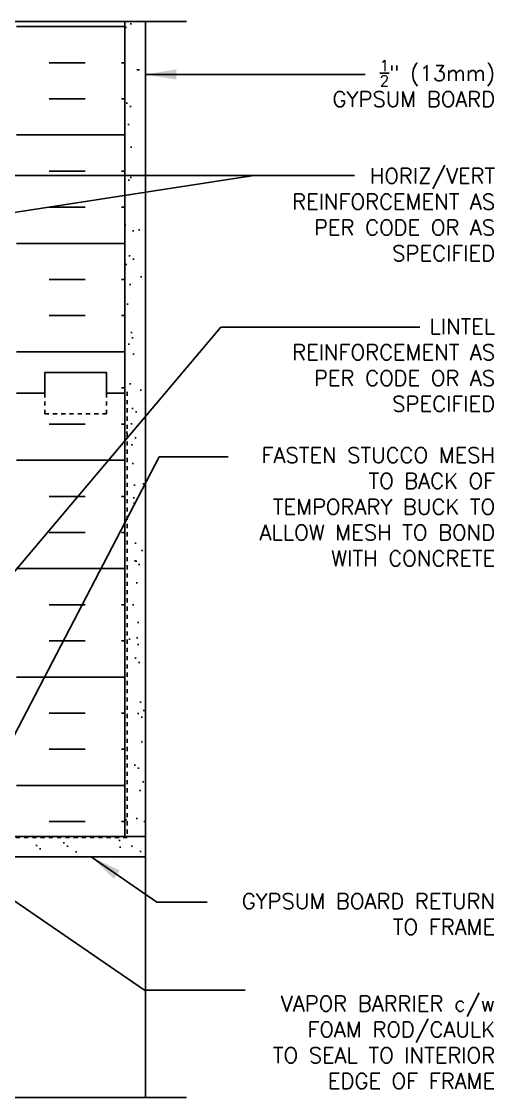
# Model space of a CAD drawing. Header units: inches. Extents: x 2671 to 2825, y 382 to 425.
# Drawn here: x 2811.02 to 2822.48, y 398.24 to 424.29 of the extents above; entities that cross this region are included whole.
import ezdxf

# ---------------------------------------------------------------- set-up
doc = ezdxf.new("R2010")
doc.units = ezdxf.units.IN
doc.header["$LTSCALE"] = 0.5
doc.header["$MEASUREMENT"] = 0
doc.linetypes.add('DASHED2', pattern=[0.375, 0.25, -0.125])
for name, color, linetype in [('HATCH', 12, 'CONTINUOUS'), ('LINE50', 5, 'CONTINUOUS'), ('LINE9', 9, 'CONTINUOUS'), ('TEXT', 4, 'CONTINUOUS')]:
    doc.layers.add(name, color=color, linetype=linetype)
doc.styles.add('DIM', font='romans.shx', dxfattribs={"width": 0.7})
doc.styles.get("Standard").update_dxf_attribs({"font": 'romans.shx'})
doc.dimstyles.new('ext_12', dxfattribs={"dimscale": 12, "dimtxt": 0.09375, "dimasz": 0.09375, "dimexe": 0.09375, "dimexo": 0.0625, "dimgap": 0.0625, "dimtad": 1, "dimdec": 1, "dimzin": 3, "dimdsep": 46, "dimlunit": 4, "dimtxsty": 'DIM', "dimcen": 0.09, "dimdle": 0.09375, "dimclrt": 4, "dimadec": 0, "dimazin": 0, "dimtfac": 1, "dimtdec": 1, "dimtmove": 2, "dimatfit": 3, "dimfxl": 1, "dimfrac": 2, "dimtolj": 1, "dimtzin": 0, "dimarcsym": 0})
pattern_1 = [(0, (-0.5643, -6.3337), (0, 2.625), []), (0, (-0.5643, -5.4587), (0, 2.625), [0.875, -0.875]), (0, (-0.5643, -4.5837), (0, 2.625), [0.875, -0.875])]

msp = doc.modelspace()

# ---------------------------------------------------------------- hatches: boundary and pattern name
at = {"layer": 'HATCH'}
h = msp.add_hatch(dxfattribs=at)
h.set_pattern_fill('INSUL', color=256, scale=7, style=0)
h.set_pattern_definition(pattern_1)
h.paths.add_polyline_path([(2802.269, 415.29), (2802.706, 415.29), (2802.706, 415.79), (2804.206, 415.79), (2804.206, 415.29), (2804.894, 415.29), (2804.894, 421.201, -0.268005), (2804.904, 421.184), (2804.904, 421.37), (2804.904, 421.37, 0.267087), (2804.894, 421.387), (2804.894, 424.29), (2802.269, 424.29)])
h.paths.add_polyline_path([(2810.894, 415.29), (2811.144, 415.29), (2811.581, 415.29), (2811.581, 415.79), (2813.081, 415.79), (2813.081, 415.29), (2813.519, 415.29), (2813.519, 424.29), (2810.894, 424.29), (2810.894, 421.353, -0.268005), (2810.884, 421.37), (2810.884, 421.184), (2810.884, 421.184, 0.26755), (2810.894, 421.167)])
h = msp.add_hatch(dxfattribs=at)
h.set_pattern_fill('AR-SAND', color=256, scale=0.5)
h.set_pattern_definition([(37.5, (84.7557, -136.8279), (-0.03149668, 0.96341188), [0, -0.76, 0, -0.85, 0, -0.8125]), (7.5, (84.7557, -136.8279), (0.88488835, 1.41107303), [0, -0.41, 0, -0.685, 0, -0.2625]), (327.5, (84.1407, -136.8279), (1.55707093, 0.00282953), [0, -0.25, 0, -0.9, 0, -1.175]), (317.5, (84.1407, -136.8279), (1.5030633, 0.4388378), [0, -0.125, 0, -0.59, 0, -0.675])])
h.paths.add_polyline_path([(2814.019, 404.56), (2813.519, 404.56), (2809.144, 404.56), (2809.144, 404.06), (2814.019, 404.06)])
h.paths.add_polyline_path([(2814.019, 424.29), (2813.519, 424.29), (2813.519, 415.29), (2813.519, 406.06), (2813.519, 404.56), (2814.019, 404.56)])
h = msp.add_hatch(dxfattribs=at)
h.set_pattern_fill('INSUL', color=256, scale=7, style=0)
h.set_pattern_definition(pattern_1)
edge = h.paths.add_edge_path()
edge.add_arc((2804.884, 409.21), 0.02, 0, 60.012, ccw=False)
edge.add_line((2804.904, 409.21), (2804.904, 409.396))
edge.add_line((2804.904, 409.396), (2804.904, 409.396))
edge.add_arc((2804.884, 409.396), 0.02, 0.1945, 60.012)
edge.add_line((2804.894, 409.414), (2804.894, 415.29))
edge.add_line((2804.894, 415.29), (2804.206, 415.29))
edge.add_line((2804.206, 415.29), (2804.206, 414.79))
edge.add_line((2804.206, 414.79), (2802.706, 414.79))
edge.add_line((2802.706, 414.79), (2802.706, 415.29))
edge.add_line((2802.706, 415.29), (2802.269, 415.29))
edge.add_line((2802.269, 415.29), (2802.269, 404.56))
edge.add_line((2802.269, 404.56), (2804.894, 404.56))
edge.add_line((2804.894, 404.56), (2804.894, 409.228))
edge = h.paths.add_edge_path()
edge.add_line((2813.519, 415.29), (2813.081, 415.29))
edge.add_line((2813.081, 415.29), (2813.081, 414.79))
edge.add_line((2813.081, 414.79), (2811.581, 414.79))
edge.add_line((2811.581, 414.79), (2811.581, 415.29))
edge.add_line((2811.581, 415.29), (2811.144, 415.29))
edge.add_line((2811.144, 415.29), (2810.894, 415.29))
edge.add_line((2810.894, 415.29), (2810.894, 409.379))
edge.add_arc((2810.904, 409.396), 0.02, 180, 240.012, ccw=False)
edge.add_line((2810.884, 409.396), (2810.884, 409.21))
edge.add_line((2810.884, 409.21), (2810.884, 409.21))
edge.add_arc((2810.904, 409.21), 0.02, 180.2465, 240.012)
edge.add_line((2810.894, 409.193), (2810.894, 404.56))
edge.add_line((2810.894, 404.56), (2813.519, 404.56))
edge.add_line((2813.519, 404.56), (2813.519, 415.29))

# ---------------------------------------------------------------- linework, layer by layer
at = {"layer": 'HATCH', "color": 4, "linetype": 'DASHED2', "ltscale": 0.5}
for p, q in [((2813.581, 415.324), (2813.581, 404.529)), ((2813.581, 404.529), (2807.864, 404.529))]:
    msp.add_line(p, q, dxfattribs=at)
at = {"layer": 'HATCH'}
msp.add_line((2814.019, 404.06), (2814.019, 398.237), dxfattribs=at)
at = {"layer": 'LINE50'}
for p, q in [((2813.519, 415.29), (2813.519, 424.29)), ((2811.581, 415.29), (2811.581, 415.79)), ((2811.581, 415.79), (2813.081, 415.79)), ((2813.081, 415.79), (2813.081, 415.29)), ((2810.894, 415.29), (2811.144, 415.29)), ((2811.144, 415.29), (2811.581, 415.29)), ((2813.081, 415.29), (2813.519, 415.29))]:
    msp.add_line(p, q, dxfattribs=at)
msp.add_lwpolyline([(2813.519, 404.56), (2813.519, 415.29), (2813.081, 415.29), (2813.081, 415.79), (2811.581, 415.79), (2811.581, 415.29), (2811.144, 415.29), (2810.894, 415.29)], dxfattribs=at)
at = {"layer": 'LINE9'}
for p, q in [((2809.019, 424.29), (2815.019, 424.29)), ((2814.019, 424.29), (2814.019, 404.06)), ((2805.144, 404.56), (2813.519, 404.56)), ((2813.519, 404.56), (2814.019, 404.56)), ((2814.019, 404.06), (2809.016, 404.06)), ((2808.08, 398.237), (2815.019, 398.237))]:
    msp.add_line(p, q, dxfattribs=at)
at = {"layer": 'LINE9', "linetype": 'DASHED2', "ltscale": 0.15}
msp.add_lwpolyline([(2813.081, 415.29), (2813.081, 415.29), (2813.081, 414.79), (2811.581, 414.79), (2811.581, 415.29), (2811.581, 415.29)], dxfattribs=at)

# ---------------------------------------------------------------- texts
at = {"layer": 'TEXT', "char_height": 0.375, "attachment_point": 6}
for s, insert, width in [('\\A1;{\\H0.7x;\\S1/2;}" (13mm) GYPSUM BOARD', (2822.493, 422.789), 4.53432), ('\\A1;{\\H1x;HORIZ/VERT REINFORCEMENT AS PER CODE OR AS SPECIFIED}', (2822.493, 419.615), 5.85126), ('\\A1;LINTEL REINFORCEMENT AS PER CODE OR AS SPECIFIED', (2822.493, 415.969), 5.85126), ('FASTEN STUCCO MESH TO BACK OF TEMPORARY BUCK TO ALLOW MESH TO BOND WITH CONCRETE', (2822.493, 412.541), 6.48178), ('\\A1;GYPSUM BOARD RETURN TO FRAME', (2822.493, 402.678), 7.35288), ('\\A1;VAPOR BARRIER c/w FOAM ROD/CAULK TO SEAL TO INTERIOR EDGE OF FRAME', (2822.493, 399.572), 5.85126)]:
    msp.add_mtext(s, dxfattribs=dict(at, insert=insert, width=width))

# ---------------------------------------------------------------- leaders
at = {"layer": 'TEXT'}
for points in [[(2814.019, 423.008), (2816.906, 423.008), (2819.345, 423.008)], [(2807.363, 420.564), (2816.644, 420.564), (2819.083, 420.564)], [(2807.887, 419.215), (2816.644, 420.564), (2819.083, 420.564)], [(2807.175, 406.624), (2815.851, 416.893), (2820.671, 416.893)], [(2810.026, 405.448), (2814.353, 413.753), (2816.026, 413.753)], [(2808.609, 404.529), (2813.998, 400.832), (2816.437, 400.832)], [(2812.708, 404.06), (2814.297, 402.97), (2815.517, 402.97)]]:
    msp.add_leader(points, dimstyle='ext_12', override={"dimasz": 0.0625, "dimgap": 0.0625, "dimtad": 0}, dxfattribs=at)

doc.saveas('drawing.dxf')
